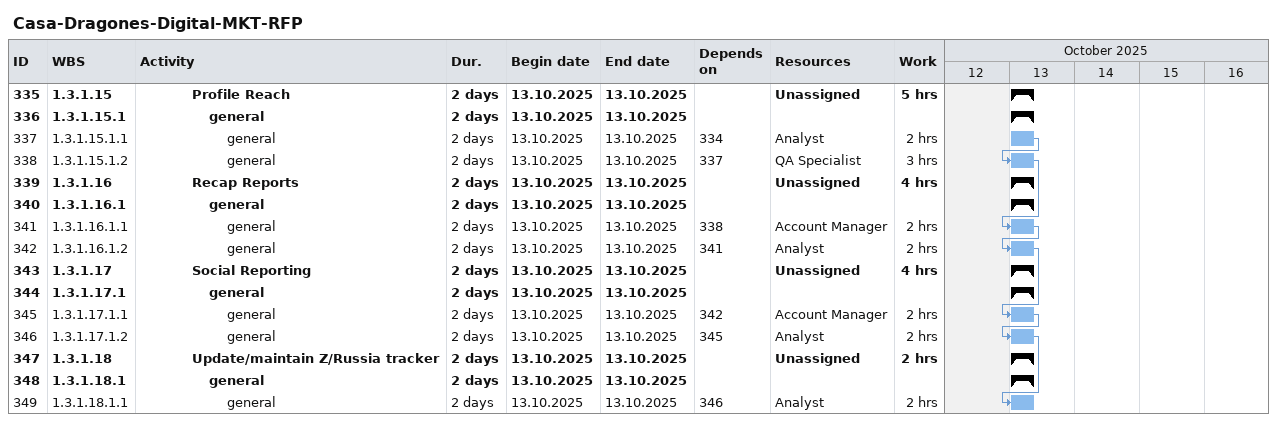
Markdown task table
Casa-Dragones-Digital-MKT-RFP

| ID | WBS | Task | Duration | Start | Finish | Predecessors | Resources | Work (h) |
|---|---|---|---|---|---|---|---|---|
| 335 | 1.3.1.15 | **Profile Reach** | 2d | 2025-10-13 | 2025-10-13 |  | Unassigned | 5 |
| 336 | 1.3.1.15.1 | **general** | 2d | 2025-10-13 | 2025-10-13 |  |  |  |
| 337 | 1.3.1.15.1.1 | general | 2d | 2025-10-13 | 2025-10-13 | 334 | Analyst | 2 |
| 338 | 1.3.1.15.1.2 | general | 2d | 2025-10-13 | 2025-10-13 | 337 | QA Specialist | 3 |
| 339 | 1.3.1.16 | **Recap Reports** | 2d | 2025-10-13 | 2025-10-13 |  | Unassigned | 4 |
| 340 | 1.3.1.16.1 | **general** | 2d | 2025-10-13 | 2025-10-13 |  |  |  |
| 341 | 1.3.1.16.1.1 | general | 2d | 2025-10-13 | 2025-10-13 | 338 | Account Manager | 2 |
| 342 | 1.3.1.16.1.2 | general | 2d | 2025-10-13 | 2025-10-13 | 341 | Analyst | 2 |
| 343 | 1.3.1.17 | **Social Reporting** | 2d | 2025-10-13 | 2025-10-13 |  | Unassigned | 4 |
| 344 | 1.3.1.17.1 | **general** | 2d | 2025-10-13 | 2025-10-13 |  |  |  |
| 345 | 1.3.1.17.1.1 | general | 2d | 2025-10-13 | 2025-10-13 | 342 | Account Manager | 2 |
| 346 | 1.3.1.17.1.2 | general | 2d | 2025-10-13 | 2025-10-13 | 345 | Analyst | 2 |
| 347 | 1.3.1.18 | **Update/maintain Z/Russia tracker** | 2d | 2025-10-13 | 2025-10-13 |  | Unassigned | 2 |
| 348 | 1.3.1.18.1 | **general** | 2d | 2025-10-13 | 2025-10-13 |  |  |  |
| 349 | 1.3.1.18.1.1 | general | 2d | 2025-10-13 | 2025-10-13 | 346 | Analyst | 2 |
